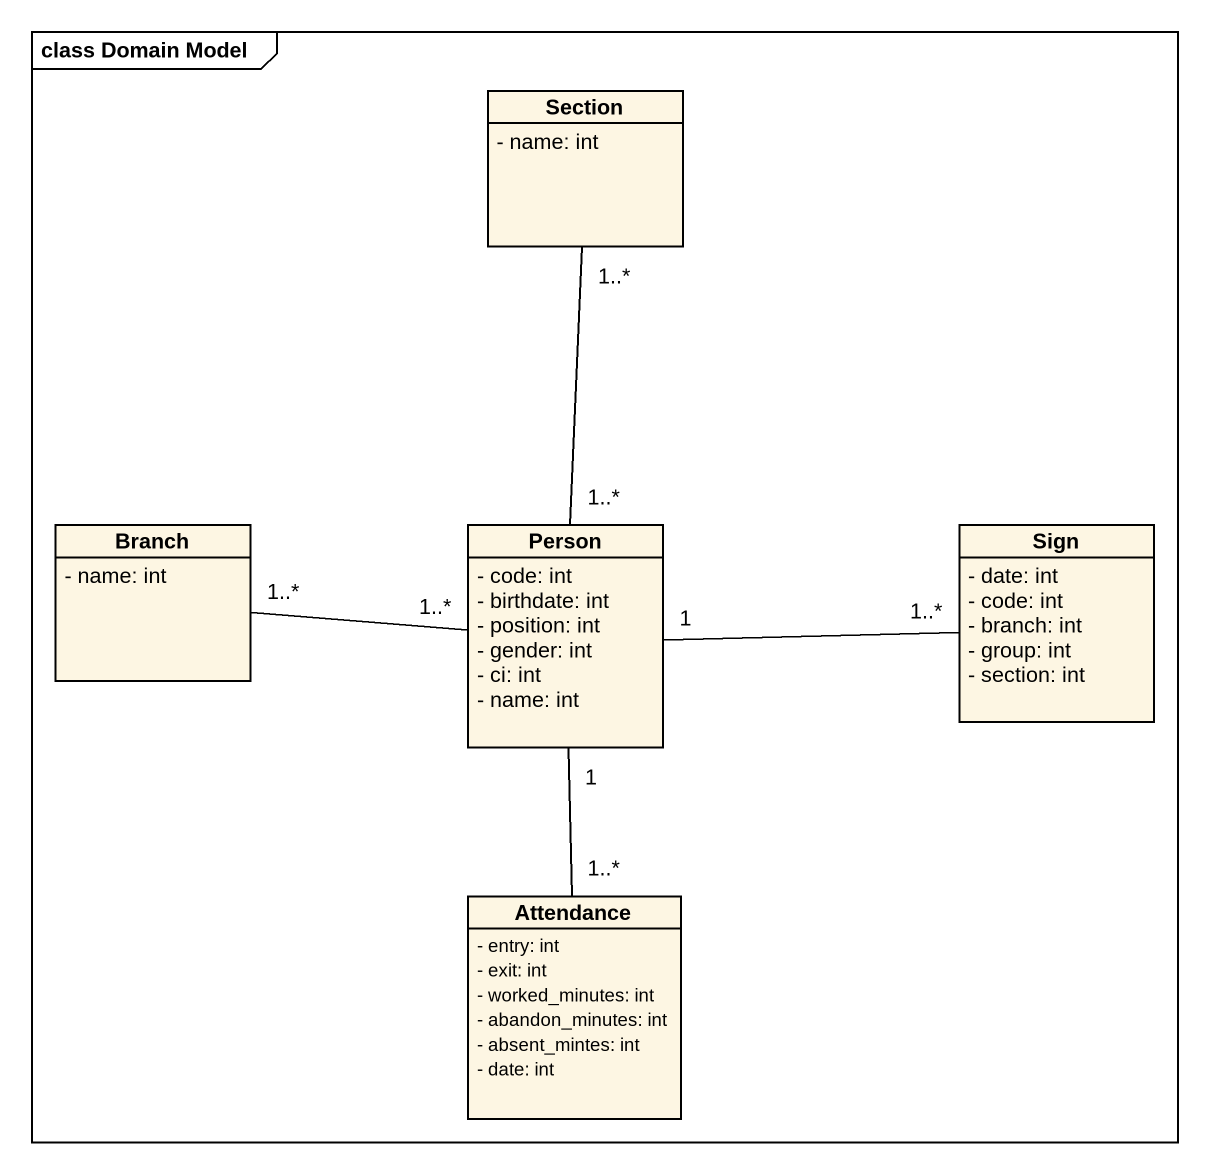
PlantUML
@startuml
mainframe class Domain Model
hide circle
hide empty members
skinparam classAttributeIconSize 0
class Section {
  - name: int
}
class Branch {
  - name: int
}
class "Person" as Person_ {
  - code: int
  - birthdate: int
  - position: int
  - gender: int
  - ci: int
  - name: int
}
class Sign {
  - date: int
  - code: int
  - branch: int
  - group: int
  - section: int
}
class Attendance {
  - entry: int
  - exit: int
  - worked_minutes: int
  - abandon_minutes: int
  - absent_mintes: int
  - date: int
}
Person_ "1..*" -up- "1..*" Section
Person_ "1..*" -left- "1..*" Branch
Person_ "1" -right- "1..*" Sign
Person_ "1" -- "1..*" Attendance
@enduml
